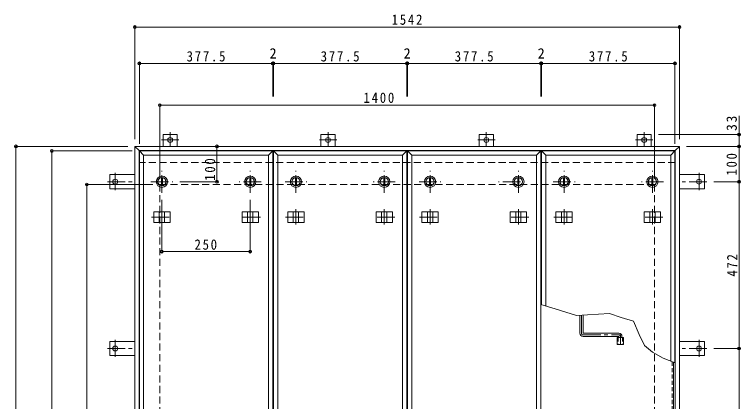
# Model space of a CAD drawing. Units: millimetres at full size, sheet at 1:10. Extents: x -2620 to 2706, y -1962 to 1715.
# Drawn here: x -2569 to -515, y 619 to 1715 of the extents above; entities that cross this region are included whole.
import ezdxf
from ezdxf.enums import TextEntityAlignment as Align

# ---------------------------------------------------------------- set-up
doc = ezdxf.new("R2010")
doc.units = ezdxf.units.MM
doc.header["$LTSCALE"] = 10
doc.header["$PDMODE"] = 32
doc.header["$PDSIZE"] = 8
for name, pattern in [('CHAIN1', [8, 5, -1, 1, -1]), ('DASHED1', [1.8, 1.2, -0.6]), ('DASHED2', [3, 2, -1])]:
    doc.linetypes.add(name, pattern=pattern)
for name, color, linetype, lineweight in [('0-1_躯体', 2, 'Continuous', 9), ('0-2_仕上', 3, 'Continuous', 9), ('0-3_建具', 4, 'Continuous', 9), ('0-5_寸法', 2, 'DASHED1', 9), ('0-6_ハッチ', 6, 'Continuous', 9), ('0-A', 3, 'CHAIN1', 9), ('0-C', 2, 'Continuous', 9), ('0-E', 3, 'Continuous', 9), ('0-F', 7, 'Continuous', 9)]:
    doc.layers.add(name, color=color, linetype=linetype, lineweight=lineweight)
doc.styles.add('ＭＳ ゴシック', font='')
doc.styles.get('ＭＳ ゴシック').set_extended_font_data('MS Gothic')

msp = doc.modelspace()

# ---------------------------------------------------------------- linework, layer by layer
at = {"layer": '0-1_躯体', "linetype": 'DASHED2'}
for p, q in [((-699.08, 1295.44), (-2217.08, 1295.44)), ((-2158.08, 1233.44), (-758.08, 1233.44)), ((-2158.08, -166.56), (-2158.08, 1233.44)), ((-758.08, -166.56), (-758.08, 1233.44))]:
    msp.add_line(p, q, dxfattribs=at)
at = {"layer": '0-1_躯体', "linetype": 'CHAIN1'}
for p, q in [((-1902.33, 1210.44), (-1902.33, 1272.44)), ((-1522.83, 1210.44), (-1522.83, 1272.44)), ((-1143.33, 1210.44), (-1143.33, 1272.44)), ((-763.83, 1210.44), (-763.83, 1272.44)), ((-1871.33, 1241.44), (-1933.33, 1241.44)), ((-1491.83, 1241.44), (-1553.83, 1241.44)), ((-1137.33, 1241.44), (-1199.33, 1241.44)), ((-732.83, 1241.44), (-794.83, 1241.44))]:
    msp.add_line(p, q, dxfattribs=at)
at = {"layer": '0-1_躯体'}
for p, q in [((-1903.83, 1252.84), (-1903.83, 1230.04)), ((-1900.83, 1252.84), (-1900.83, 1230.04)), ((-1524.33, 1252.84), (-1524.33, 1230.04)), ((-1521.33, 1252.84), (-1521.33, 1230.04)), ((-1144.83, 1252.84), (-1144.83, 1230.04)), ((-1141.83, 1252.84), (-1141.83, 1230.04)), ((-765.33, 1252.84), (-765.33, 1230.04)), ((-762.33, 1252.84), (-762.33, 1230.04))]:
    msp.add_line(p, q, dxfattribs=at)
for centre, radius in [((-1902.33, 1241.44), 16), ((-1522.83, 1241.44), 16), ((-1143.33, 1241.44), 16), ((-763.83, 1241.44), 16), ((-1902.33, 1241.44), 12), ((-1902.33, 1241.44), 11.5), ((-1522.83, 1241.44), 12), ((-1522.83, 1241.44), 11.5), ((-1143.33, 1241.44), 12), ((-1143.33, 1241.44), 11.5), ((-763.83, 1241.44), 12), ((-763.83, 1241.44), 11.5)]:
    msp.add_circle(centre, radius, dxfattribs=at)
at = {"layer": '0-2_仕上'}
for p, q in [((-2216.08, 1328.44), (-2204.08, 1316.44)), ((-2216.08, 1328.44), (-1838.58, 1328.44)), ((-2216.08, -261.56), (-2216.08, 1328.44)), ((-2204.08, 1316.44), (-1850.58, 1316.44)), ((-2204.08, -249.56), (-2204.08, 1316.44)), ((-1850.58, 1316.44), (-1838.58, 1328.44)), ((-1850.58, 1316.44), (-1850.58, -249.56)), ((-1838.58, 1328.44), (-1838.58, -261.56)), ((-1836.58, 1328.44), (-1824.58, 1316.44)), ((-1836.58, 1328.44), (-1459.08, 1328.44)), ((-1836.58, -261.56), (-1836.58, 1328.44)), ((-1824.58, 1316.44), (-1471.08, 1316.44)), ((-1824.58, -249.56), (-1824.58, 1316.44)), ((-1471.08, 1316.44), (-1459.08, 1328.44)), ((-1471.08, 1316.44), (-1471.08, -249.56)), ((-1459.08, 1328.44), (-1459.08, -261.56)), ((-1457.08, 1328.44), (-1445.08, 1316.44)), ((-1457.08, 1328.44), (-1079.58, 1328.44)), ((-1457.08, -261.56), (-1457.08, 1328.44)), ((-1445.08, 1316.44), (-1091.58, 1316.44)), ((-1445.08, -249.56), (-1445.08, 1316.44)), ((-1091.58, 1316.44), (-1079.58, 1328.44)), ((-1091.58, 1316.44), (-1091.58, -249.56)), ((-1079.58, 1328.44), (-1079.58, -261.56)), ((-1077.58, 1328.44), (-1065.58, 1316.44)), ((-1077.58, 1328.44), (-700.08, 1328.44)), ((-1077.58, 893.03), (-1077.58, 1328.44)), ((-1065.58, 1316.44), (-712.08, 1316.44)), ((-1065.58, 889.63), (-1065.58, 1316.44)), ((-712.08, 1316.44), (-700.08, 1328.44)), ((-712.08, 1316.44), (-712.08, 733.86)), ((-700.08, 1328.44), (-700.08, 729.21)), ((-863.23, 800.94), (-863.23, 780.94)), ((-863.23, 800.94), (-845.93, 800.94)), ((-863.23, 780.94), (-845.93, 780.94)), ((-845.93, 800.94), (-845.93, 780.94))]:
    msp.add_line(p, q, dxfattribs=at)
at = {"layer": '0-2_仕上', "linetype": 'DASHED1'}
for p, q in [((-860.93, 800.94), (-860.93, 780.94)), ((-848.23, 800.94), (-848.23, 780.94))]:
    msp.add_line(p, q, dxfattribs=at)
at = {"layer": '0-3_建具', "color": 2}
for p, q in [((-2229.08, 1341.44), (-2217.08, 1329.44)), ((-687.08, 1341.44), (-2229.08, 1341.44)), ((-2229.08, -274.56), (-2229.08, 1341.44)), ((-687.08, 1341.44), (-699.08, 1329.44)), ((-687.08, -274.56), (-687.08, 1341.44)), ((-699.08, 1329.44), (-2217.08, 1329.44)), ((-2217.08, -262.56), (-2217.08, 1329.44)), ((-699.08, -262.56), (-699.08, 1329.44))]:
    msp.add_line(p, q, dxfattribs=at)
at = {"layer": '0-3_建具'}
for p, q in [((-2175.42, 1156.44), (-2175.42, 1126.44)), ((-2175.42, 1156.44), (-2129.24, 1156.44)), ((-2159.83, 1156.44), (-2159.83, 1126.44)), ((-2144.83, 1156.44), (-2144.83, 1126.44)), ((-2129.24, 1156.44), (-2129.24, 1126.44)), ((-1879.24, 1156.44), (-1925.42, 1156.44)), ((-1925.42, 1156.44), (-1925.42, 1126.44)), ((-1909.83, 1156.44), (-1909.83, 1126.44)), ((-1894.83, 1156.44), (-1894.83, 1126.44)), ((-1879.24, 1156.44), (-1879.24, 1126.44)), ((-1795.92, 1156.44), (-1795.92, 1126.44)), ((-1795.92, 1156.44), (-1749.74, 1156.44)), ((-1780.33, 1156.44), (-1780.33, 1126.44)), ((-1765.33, 1156.44), (-1765.33, 1126.44)), ((-1749.74, 1156.44), (-1749.74, 1126.44)), ((-1499.74, 1156.44), (-1545.92, 1156.44)), ((-1545.92, 1156.44), (-1545.92, 1126.44)), ((-1530.33, 1156.44), (-1530.33, 1126.44)), ((-1515.33, 1156.44), (-1515.33, 1126.44)), ((-1499.74, 1156.44), (-1499.74, 1126.44)), ((-1416.42, 1156.44), (-1416.42, 1126.44)), ((-1416.42, 1156.44), (-1370.24, 1156.44)), ((-1400.83, 1156.44), (-1400.83, 1126.44)), ((-1385.83, 1156.44), (-1385.83, 1126.44)), ((-1370.24, 1156.44), (-1370.24, 1126.44)), ((-1120.24, 1156.44), (-1166.42, 1156.44)), ((-1166.42, 1156.44), (-1166.42, 1126.44)), ((-1150.83, 1156.44), (-1150.83, 1126.44)), ((-1135.83, 1156.44), (-1135.83, 1126.44)), ((-1120.24, 1156.44), (-1120.24, 1126.44)), ((-1036.92, 1156.44), (-1036.92, 1126.44)), ((-1036.92, 1156.44), (-990.74, 1156.44)), ((-1021.33, 1156.44), (-1021.33, 1126.44)), ((-1006.33, 1156.44), (-1006.33, 1126.44)), ((-990.74, 1156.44), (-990.74, 1126.44)), ((-740.74, 1156.44), (-786.92, 1156.44)), ((-786.92, 1156.44), (-786.92, 1126.44)), ((-771.33, 1156.44), (-771.33, 1126.44)), ((-756.33, 1156.44), (-756.33, 1126.44)), ((-740.74, 1156.44), (-740.74, 1126.44)), ((-2175.42, 1126.44), (-2129.24, 1126.44)), ((-1879.24, 1126.44), (-1925.42, 1126.44)), ((-1795.92, 1126.44), (-1749.74, 1126.44)), ((-1499.74, 1126.44), (-1545.92, 1126.44)), ((-1416.42, 1126.44), (-1370.24, 1126.44)), ((-1120.24, 1126.44), (-1166.42, 1126.44)), ((-1036.92, 1126.44), (-990.74, 1126.44)), ((-740.74, 1126.44), (-786.92, 1126.44))]:
    msp.add_line(p, q, dxfattribs=at)
at = {"layer": '0-3_建具', "linetype": 'CHAIN1'}
for p, q in [((-2152.33, 1163.56), (-2152.33, 1120.32)), ((-1902.33, 1163.56), (-1902.33, 1120.32)), ((-1772.83, 1163.56), (-1772.83, 1120.32)), ((-1522.83, 1163.56), (-1522.83, 1120.32)), ((-1393.33, 1163.56), (-1393.33, 1120.32)), ((-1143.33, 1163.56), (-1143.33, 1120.32)), ((-1013.83, 1163.56), (-1013.83, 1120.32)), ((-763.83, 1163.56), (-763.83, 1120.32)), ((-2181.74, 1141.44), (-2122.92, 1141.44)), ((-1872.92, 1141.44), (-1931.74, 1141.44)), ((-1802.24, 1141.44), (-1743.42, 1141.44)), ((-1493.42, 1141.44), (-1552.24, 1141.44)), ((-1422.74, 1141.44), (-1363.92, 1141.44)), ((-1113.92, 1141.44), (-1172.74, 1141.44)), ((-1043.24, 1141.44), (-984.42, 1141.44)), ((-734.42, 1141.44), (-793.24, 1141.44))]:
    msp.add_line(p, q, dxfattribs=at)
at = {"layer": '0-5_寸法', "color": 7, "linetype": 'Continuous'}
msp.add_lwpolyline([(-699.08, 728.82), (-733.62, 742.2), (-763.86, 758.62), (-786.43, 777.86), (-801.78, 809.31), (-817.6, 846.77), (-852.56, 857.46), (-885.12, 868.26), (-978.86, 863.24), (-1038.92, 882.07), (-1079.58, 893.6)], dxfattribs=at)
at = {"layer": '0-6_ハッチ'}
for p, q in [((-969.08, 863.76), (-969.08, 812.44)), ((-960.08, 864.24), (-960.08, 813.44)), ((-860.08, 803.44), (-960.08, 803.44)), ((-959.08, 812.44), (-859.08, 812.44)), ((-859.08, 802.44), (-859.08, 800.94)), ((-850.08, 803.44), (-850.08, 800.94))]:
    msp.add_line(p, q, dxfattribs=at)
at = {"layer": '0-6_ハッチ', "linetype": 'CHAIN1'}
for p, q in [((-964.58, 864), (-964.58, 812.45)), ((-960.07, 807.94), (-854.58, 807.94)), ((-854.58, 779.56), (-854.58, 807.94))]:
    msp.add_line(p, q, dxfattribs=at)
at = {"layer": '0-6_ハッチ'}
for centre, radius, start, end in [((-960.08, 812.44), 9, 180, 270), ((-959.08, 813.44), 1, 180, 270), ((-860.08, 802.44), 1, 0, 90), ((-859.08, 803.44), 9, 0, 90)]:
    msp.add_arc(centre, radius, start, end, dxfattribs=at)
at = {"layer": '0-6_ハッチ', "linetype": 'CHAIN1'}
for centre, radius, start, end in [((-960.07, 812.45), 4.51, 180, 270), ((-859.08, 803.44), 4.5, 360, 89.70431)]:
    msp.add_arc(centre, radius, start, end, dxfattribs=at)
at = {"layer": '0-A', "linetype": 'DASHED1'}
msp.add_line((-707.78, 732.19), (-707.78, -216.86), dxfattribs=at)
at = {"layer": '0-A', "linetype": 'Continuous'}
msp.add_line((-704.58, -220.06), (-704.58, 730.95), dxfattribs=at)
at = {"layer": '0-C', "linetype": 'CHAIN1'}
for p, q in [((-2152.33, 1210.44), (-2152.33, 1272.44)), ((-1772.83, 1210.44), (-1772.83, 1272.44)), ((-1393.33, 1210.44), (-1393.33, 1272.44)), ((-1013.83, 1210.44), (-1013.83, 1272.44)), ((-2183.33, 1241.44), (-2121.33, 1241.44)), ((-1803.83, 1241.44), (-1741.83, 1241.44)), ((-1424.33, 1241.44), (-1362.33, 1241.44)), ((-1044.83, 1241.44), (-982.83, 1241.44))]:
    msp.add_line(p, q, dxfattribs=at)
at = {"layer": '0-C'}
for p, q in [((-2153.83, 1252.84), (-2153.83, 1230.04)), ((-2150.83, 1252.84), (-2150.83, 1230.04)), ((-1774.33, 1252.84), (-1774.33, 1230.04)), ((-1771.33, 1252.84), (-1771.33, 1230.04)), ((-1394.83, 1252.84), (-1394.83, 1230.04)), ((-1391.83, 1252.84), (-1391.83, 1230.04)), ((-1015.33, 1252.84), (-1015.33, 1230.04)), ((-1012.33, 1252.84), (-1012.33, 1230.04))]:
    msp.add_line(p, q, dxfattribs=at)
for centre, radius in [((-2152.33, 1241.44), 16), ((-1772.83, 1241.44), 16), ((-1393.33, 1241.44), 16), ((-1013.83, 1241.44), 16), ((-2152.33, 1241.44), 12), ((-2152.33, 1241.44), 11.5), ((-1772.83, 1241.44), 12), ((-1772.83, 1241.44), 11.5), ((-1393.33, 1241.44), 12), ((-1393.33, 1241.44), 11.5), ((-1013.83, 1241.44), 12), ((-1013.83, 1241.44), 11.5)]:
    msp.add_circle(centre, radius, dxfattribs=at)
at = {"layer": '0-E', "linetype": 'CHAIN1'}
for p, q in [((-2129.08, 1381.8), (-2129.08, 1341.64)), ((-1682.08, 1381.8), (-1682.08, 1341.64)), ((-1234.08, 1381.8), (-1234.08, 1341.64)), ((-787.08, 1381.8), (-787.08, 1341.64)), ((-2104.24, 1359.64), (-2153.13, 1359.64)), ((-1657.24, 1359.64), (-1706.13, 1359.64)), ((-1209.24, 1359.64), (-1258.13, 1359.64)), ((-811.92, 1359.64), (-763.03, 1359.64)), ((-2284.28, 1266.28), (-2284.28, 1217.39)), ((-631.88, 1266.28), (-631.88, 1217.39)), ((-2306.44, 1241.44), (-2229.08, 1241.44)), ((-609.72, 1241.44), (-687.08, 1241.44)), ((-2284.28, 794.28), (-2284.28, 745.39)), ((-631.88, 794.28), (-631.88, 745.39)), ((-2306.44, 769.44), (-2229.08, 769.44)), ((-609.72, 769.44), (-687.08, 769.44))]:
    msp.add_line(p, q, dxfattribs=at)
at = {"layer": '0-E'}
for p, q in [((-2109.08, 1374.64), (-2149.08, 1374.64)), ((-2149.08, 1341.44), (-2149.08, 1374.64)), ((-2109.08, 1341.44), (-2109.08, 1374.64)), ((-1662.08, 1374.64), (-1702.08, 1374.64)), ((-1702.08, 1341.44), (-1702.08, 1374.64)), ((-1662.08, 1341.44), (-1662.08, 1374.64)), ((-1214.08, 1374.64), (-1254.08, 1374.64)), ((-1254.08, 1341.44), (-1254.08, 1374.64)), ((-1214.08, 1341.44), (-1214.08, 1374.64)), ((-807.08, 1374.64), (-767.08, 1374.64)), ((-807.08, 1341.44), (-807.08, 1374.64)), ((-767.08, 1341.44), (-767.08, 1374.64)), ((-2299.28, 1261.44), (-2299.28, 1221.44)), ((-2229.08, 1261.44), (-2299.28, 1261.44)), ((-687.08, 1261.44), (-616.88, 1261.44)), ((-616.88, 1261.44), (-616.88, 1221.44)), ((-2229.08, 1221.44), (-2299.28, 1221.44)), ((-687.08, 1221.44), (-616.88, 1221.44)), ((-2299.28, 789.44), (-2299.28, 749.44)), ((-2229.08, 789.44), (-2299.28, 789.44)), ((-687.08, 789.44), (-616.88, 789.44)), ((-616.88, 789.44), (-616.88, 749.44)), ((-2229.08, 749.44), (-2299.28, 749.44)), ((-687.08, 749.44), (-616.88, 749.44))]:
    msp.add_line(p, q, dxfattribs=at)
for centre in [(-2129.08, 1359.64), (-1682.08, 1359.64), (-1234.08, 1359.64), (-787.08, 1359.64), (-2284.28, 1241.44), (-631.88, 1241.44), (-2284.28, 769.44), (-631.88, 769.44)]:
    msp.add_circle(centre, 7, dxfattribs=at)
at = {"layer": '0-F'}
for p, q in [((-2229.08, 1682.15), (-2229.08, 1361.44)), ((-2229.08, 1679.15), (-687.08, 1679.15)), ((-687.08, 1682.15), (-687.08, 1361.44)), ((-2216.08, 1579.36), (-2216.08, 1348.44)), ((-2216.08, 1576.36), (-1838.58, 1576.36)), ((-1838.58, 1579.36), (-1838.58, 1482.25)), ((-1838.58, 1576.36), (-1836.58, 1576.36)), ((-1836.58, 1579.36), (-1836.58, 1482.25)), ((-1836.58, 1576.36), (-1459.08, 1576.36)), ((-1459.08, 1579.36), (-1459.08, 1482.25)), ((-1459.08, 1576.36), (-1457.08, 1576.36)), ((-1457.08, 1579.36), (-1457.08, 1482.25)), ((-1457.08, 1576.36), (-1079.58, 1576.36)), ((-1079.58, 1579.36), (-1079.58, 1482.25)), ((-1079.58, 1576.36), (-1077.58, 1576.36)), ((-1077.58, 1579.36), (-1077.58, 1482.25)), ((-1077.58, 1576.36), (-700.08, 1576.36)), ((-700.08, 1579.36), (-700.08, 1348.44)), ((-2158.08, 1461.16), (-2158.08, 1253.44)), ((-758.08, 1461.16), (-758.08, 1253.44)), ((-2158.08, 1458.16), (-758.08, 1458.16)), ((-518.56, 1374.64), (-518.56, 1427.8)), ((-515.56, 1374.64), (-747.08, 1374.64)), ((-518.56, 1341.44), (-518.56, 1374.64)), ((-2568.49, 1341.44), (-2249.08, 1341.44)), ((-2565.49, 1341.44), (-2565.49, -274.56)), ((-1996.41, 1341.44), (-1996.41, 1241.44)), ((-515.56, 1341.44), (-667.08, 1341.44)), ((-518.56, 1341.44), (-518.56, 1241.44)), ((-2467.04, 1328.44), (-2236.08, 1328.44)), ((-2464.04, -261.56), (-2464.04, 1328.44)), ((-2367.59, 1233.44), (-2178.08, 1233.44)), ((-2364.59, -166.56), (-2364.59, 1233.44)), ((-1993.41, 1241.44), (-2101.33, 1241.44)), ((-515.56, 1241.44), (-589.72, 1241.44)), ((-518.56, 769.44), (-518.56, 1241.44)), ((-2152.33, 1040.61), (-2152.33, 1190.44)), ((-1902.33, 1040.61), (-1902.33, 1190.44)), ((-2152.33, 1043.61), (-1902.33, 1043.61)), ((-515.56, 769.44), (-589.72, 769.44)), ((-518.56, 297.44), (-518.56, 769.44))]:
    msp.add_line(p, q, dxfattribs=at)
for p in [(-2229.08, 1679.15), (-687.08, 1679.15), (-2216.08, 1576.36), (-1838.58, 1576.36), (-1836.58, 1576.36), (-1459.08, 1576.36), (-1457.08, 1576.36), (-1079.58, 1576.36), (-1077.58, 1576.36), (-700.08, 1576.36), (-2158.08, 1458.16), (-758.08, 1458.16), (-518.56, 1374.64), (-2565.49, 1341.44), (-1996.41, 1341.44), (-518.56, 1341.44), (-2464.04, 1328.44), (-2364.59, 1233.44), (-1996.41, 1241.44), (-518.56, 1241.44), (-2152.33, 1043.61), (-1902.33, 1043.61), (-518.56, 769.44)]:
    msp.add_point(p, dxfattribs=at)

# ---------------------------------------------------------------- texts
at = {"layer": '0-F', "color": 2, "style": 'ＭＳ ゴシック'}
for p in [(-1847.58, 1581.36), (-1468.08, 1581.36), (-1088.58, 1581.36)]:
    msp.add_text('2', height=29.33, dxfattribs=at).set_placement(p, align=Align.BOTTOM_LEFT)
at = {"layer": '0-F', "color": 2, "char_height": 29.33, "attachment_point": 7, "style": 'ＭＳ ゴシック'}
for s, insert in [('\\T1.28;\\W0.9;1542', (-1501.83, 1685.15)), ('\\T1.28;\\W0.9;377.5', (-2082.33, 1581.36)), ('\\T1.28;\\W0.9;377.5', (-1702.83, 1581.36)), ('\\T1.28;\\W0.9;377.5', (-1323.33, 1581.36)), ('\\T1.28;\\W0.9;377.5', (-943.83, 1581.36)), ('\\T1.28;\\W0.9;1400', (-1581.52, 1464.16)), ('\\T1.27;\\W0.9;250', (-2059.83, 1048.61))]:
    msp.add_mtext(s, dxfattribs=dict(at, insert=insert))
at = {"layer": '0-F', "color": 2, "char_height": 29.33, "attachment_point": 7, "rotation": 90, "style": 'ＭＳ ゴシック'}
for s, insert in [('\\T1.27;\\W0.95;33', (-524.56, 1385.3)), ('\\T1.27;\\W0.9;100', (-524.56, 1258.94)), ('\\T1.27;\\W0.9;100', (-2001.21, 1244.22)), ('\\T1.27;\\W0.9;472', (-523.56, 972.94))]:
    msp.add_mtext(s, dxfattribs=dict(at, insert=insert))

doc.saveas('drawing.dxf')
